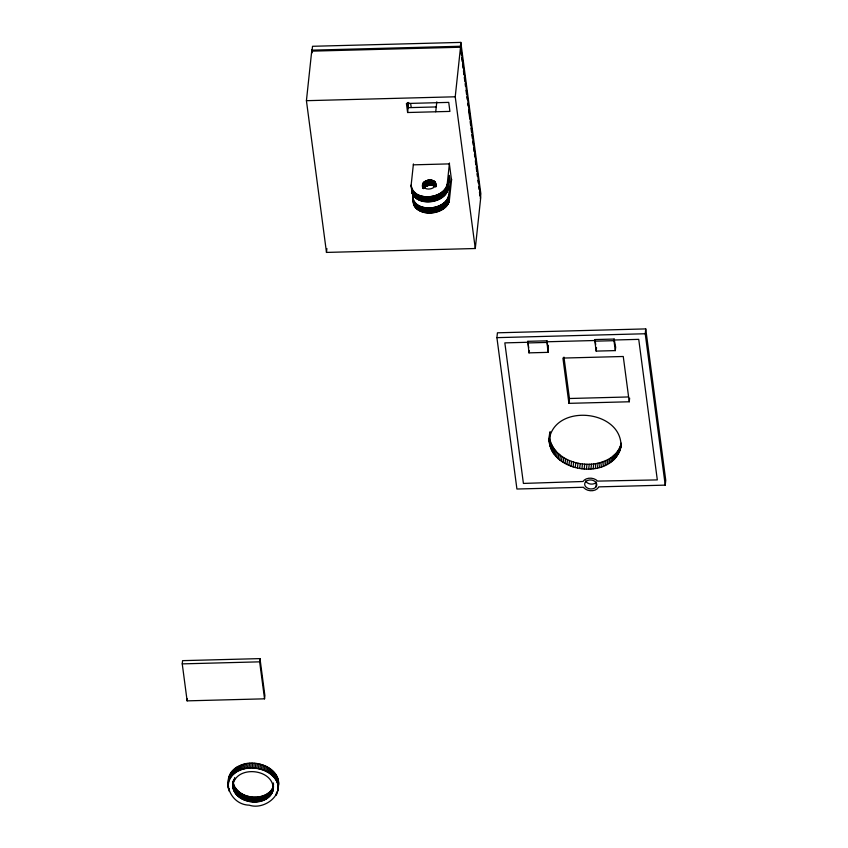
<?xml version="1.0" encoding="UTF-8"?>
<svg xmlns="http://www.w3.org/2000/svg" width="848" height="848" viewBox="0 0 848 848"><rect width="100%" height="100%" fill="white"/><g stroke="black" fill="none" stroke-linecap="round" stroke-linejoin="round"><path stroke-width="1.27" d="M422.58 184.716C423.3 191.107 434.907 190.037 435.83 184.154C434.388 176.628 419.092 180.285 422.993 188.32M449.472 162.996L447.225 184.069C443.886 199.534 413.146 202.248 411.163 185.012L413.421 163.94M411.789 190.662C414.81 207.272 444.458 204.368 447.892 189.125L449.355 175.398L450.171 181.536L448.698 195.252C445.529 211.767 410.708 213.187 412.912 193.704M413.315 201.252C415.287 218.487 446.027 215.774 449.366 200.308L451.624 179.235M227.964 785.131C230.963 764.96 260.654 763.465 272.855 776.217C288.649 791.173 265.753 810.858 249.259 805.165C227.487 804.688 218.848 773.206 240.705 765.288C255.863 758.186 283.19 768.691 277.752 788.28M232.797 785.46C235.829 764.737 273.734 768.415 273.289 789.149C268.562 810.55 227.783 803.48 233.253 780.881M549.165 439.783C554.55 403.033 621.796 409.552 621.001 446.334C612.648 484.335 540.07 471.711 550.087 431.6M548.126 352.355L548.009 345.359L548.126 352.355L528.982 352.863L527.838 341.32L546.949 340.822L547.787 347.139M182.246 663.878L182.585 660.645L259.997 658.61L264.883 695.604L264.544 698.826L187.132 700.861L182.246 663.878L259.647 661.843L259.997 658.61M187.132 700.861L187.366 698.71M227.964 786.308L229.045 776.81M228.07 787.485L228.589 782.64M228.918 780.531L229.437 775.687M228.282 788.661L228.536 786.244M229.395 779.439L229.914 774.595M229.967 778.369L230.486 773.524M228.981 790.993L229.236 788.566M230.635 777.33L231.154 772.486M231.387 776.333L231.907 771.489M232.235 775.379L232.744 770.535M233.158 774.468L233.666 769.624M232.797 786.403L233.274 781.156M234.154 773.599L234.673 768.754M232.882 787.357L233.317 781.57M233.56 781.75L233.825 779.323M306.425 100.689L311.82 50.159L460.623 46.248L480.689 197.976L475.283 248.517L326.48 252.418L306.425 100.689L455.228 96.789L460.623 46.248M233.052 788.311L233.401 782.513M233.295 789.255L233.571 783.467M234.419 779.99L234.673 777.574M235.225 772.793L235.744 767.949M233.613 790.188L233.815 784.411M234.016 791.11L234.133 785.343M236.369 772.04L236.889 767.196M234.493 792.021L234.536 786.266M235.044 792.901L235.553 788.057L235.013 787.177M237.588 771.341L238.108 766.497M235.659 793.76L236.179 788.916L235.553 788.057M236.348 794.597L236.868 789.753L236.179 788.916M238.86 770.705L239.38 765.861M237.101 795.403L237.62 790.559L236.868 789.753M240.185 770.132L240.705 765.288M237.917 796.166L238.436 791.322L237.62 790.559M241.563 769.624L242.083 764.779M238.797 796.897L239.316 792.053L238.436 791.322M239.73 797.586L240.249 792.753L239.316 792.053M242.994 769.189L243.514 764.345M240.715 798.244L241.235 793.399L240.249 792.753M244.457 768.818L244.977 763.974M241.754 798.848L242.263 794.004L241.235 793.399M245.952 768.521L246.471 763.677M242.825 799.399L243.344 794.555L242.263 794.004M243.948 799.908L244.468 795.064L243.344 794.555M247.478 768.299L247.998 763.454M245.104 800.364L245.623 795.519L244.468 795.064M249.036 768.14L249.545 763.295M246.291 800.766L246.81 795.922L245.623 795.519M250.595 768.065L251.114 763.221M247.51 801.116L248.029 796.272L246.81 795.922M252.174 768.065L252.693 763.221M248.74 801.413L249.259 796.569L248.029 796.272M250.001 801.646L250.51 796.802L249.259 796.569M253.753 768.129L254.273 763.285M251.262 801.816L251.782 796.972L250.51 796.802M255.322 768.277L255.842 763.433M252.534 801.932L253.054 797.088C261.025 797.703 270.713 794.406 273.416 786.17M256.891 768.489L257.41 763.645M253.806 801.985L254.326 797.141M258.449 768.786L258.958 763.942M255.078 801.985L255.598 797.141M256.35 801.922L256.859 797.078M259.976 769.147L260.495 764.302M257.601 801.795L258.11 796.961M261.481 769.571L262 764.726M258.831 801.614L259.35 796.77M262.954 770.069L263.463 765.225M260.039 801.381L260.559 796.537M264.385 770.631L264.894 765.786M261.226 801.084L261.746 796.24M262.371 800.724L262.891 795.88M265.763 771.267L266.283 766.422M263.484 800.321L264.004 795.477M267.109 771.956L267.618 767.111M264.565 799.855L265.074 795.011M265.594 799.346L266.102 794.502M268.381 772.698L268.901 767.853M266.569 798.784L267.088 793.94M269.611 773.503L270.12 768.659M267.491 798.169L268.01 793.325M270.766 774.362L271.275 769.518M326.48 252.418L326.893 248.538M268.36 797.512L268.88 792.668M269.166 796.823L269.685 791.979M271.848 775.273L272.367 770.429M269.918 796.081L270.427 791.237M270.597 795.307L271.106 790.463M272.855 776.217L273.374 771.383M271.201 794.502L271.72 789.658M271.742 793.664L272.261 788.82M273.798 777.213L274.307 772.369M272.197 792.806L272.717 787.962M273.109 785.354L273.363 782.927M272.59 791.915L273.109 787.071M272.897 791.014L273.533 783.881M273.13 790.082L273.522 786.456M274.646 778.252L275.165 773.408M275.409 779.312L275.929 774.468M276.088 780.404L276.607 775.56M276.681 781.527L277.201 776.683M277.169 782.672L277.688 777.828M276.183 795.297L276.437 792.869M277.572 783.828L278.091 778.983M276.755 794.226L277.02 791.809M277.879 784.994L278.398 780.149M278.08 786.17L278.6 781.326M277.752 790.792L278.706 782.513M277.911 790.866L278.716 783.69M407.612 112.519L406.415 103.498L448.73 102.385L449.917 111.406L407.612 112.519L408.683 102.46M435.734 111.777L436.794 101.866M460.835 42.4L460.326 47.244L312 51.134L312.52 46.29L460.835 42.4L480.848 193.768L480.339 198.612M496.907 337.652L497.426 332.808L645.741 328.907L665.754 480.286L665.235 485.13L598.667 486.869L598.434 487.42A8.48 6.286 6.1 0 1 583.859 487.801L583.488 487.271L516.92 489.02L496.907 337.652L645.233 333.752L645.741 328.907M528.982 352.863L529.226 350.606M547.649 348.751L546.949 340.822M549.175 441.469L549.684 434.939M549.981 434.801L550.246 432.385M549.324 443.154L549.695 436.625M549.621 444.85L549.843 438.31M550.055 446.525L550.14 440.006M550.628 448.179L551.147 443.334L550.575 441.681M551.338 449.811L551.857 444.967L551.147 443.334M552.175 451.422L552.695 446.578L551.857 444.967M553.15 452.991L553.67 448.147L552.695 446.578M554.253 454.517L554.772 449.673L553.67 448.147M555.472 455.991L555.991 451.147L554.772 449.673M556.807 457.422L557.327 452.578L555.991 451.147M558.26 458.779L558.779 453.934L557.327 452.578M559.818 460.082L560.327 455.238L558.779 453.934M561.471 461.301L561.991 456.457L560.327 455.238M629.64 398.136L629.248 401.772L568.913 403.351L569.432 398.507L563.952 357.103M563.22 462.457L563.74 457.613L561.991 456.457M565.054 463.527L565.574 458.683L563.74 457.613M566.973 464.524L567.482 459.68L565.574 458.683M568.955 465.425L569.474 460.581L567.482 459.68M571.001 466.23L571.52 461.386L569.474 460.581M573.11 466.941L573.63 462.096L571.52 461.386M575.262 467.555L575.781 462.711L573.63 462.096M577.456 468.075L577.976 463.231L575.781 462.711M579.682 468.488L580.202 463.644L577.976 463.231M594.861 341.172L595.031 339.56L614.143 339.062L615.659 347.203L615.288 350.606L596.176 351.104L594.861 341.172L613.973 340.673L614.143 339.062M581.929 468.796L582.449 463.962L580.202 463.644M596.176 351.104L596.536 347.712M584.187 469.008L584.707 464.163C599.303 465.372 617.492 458.821 621.245 443.154M586.445 469.103L586.964 464.259M588.703 469.103L589.222 464.259M590.939 468.986L591.459 464.142M593.165 468.774L593.685 463.93M595.349 468.446L595.868 463.602M597.501 468.022L598.02 463.178M595.911 486.943L596.43 482.099L595.921 482.692A6.053 4.494 6.1 0 1 587.42 482.915L586.339 482.003A6.053 4.494 6.1 0 1 585.597 480.933M599.6 467.492L600.108 462.648M601.635 466.866L602.154 462.022M603.617 466.146L604.136 461.301M605.514 465.319L606.034 460.475M607.338 464.407L607.857 459.563M609.076 463.411L609.595 458.567M610.719 462.33L611.238 457.485M612.256 461.174L612.775 456.33M613.687 459.934L614.206 455.09M615.012 458.63L615.531 453.786M616.21 457.263L616.729 452.419M617.291 455.832L617.81 450.988M618.245 454.348L618.764 449.504M619.072 452.811L619.591 447.967M619.761 451.242L620.28 446.398M620.312 449.631L620.831 444.787M620.725 447.988L621.118 444.363M228.759 777.955L228.483 781.464M423.555 188.68L425.516 186.581L429.035 185.267L432.533 185.352L435.459 186.804L434.791 181.758M436.254 106.933L408.132 107.675L407.443 102.523M413.326 164.841L449.376 163.887L451.528 180.126M447.596 181.599L450.171 181.536M528.463 342.253L504.836 342.878L523.407 483.424L583.032 481.494A8.48 6.286 6.1 0 1 597.596 481.113L657.317 479.904L638.735 339.359L613.793 340.016M546.843 341.776L595.413 340.493M527.668 342.942L546.78 342.433M569.432 398.507L628.453 396.959M582.449 463.962L584.707 464.163M251.782 796.972L253.054 797.088M613.973 340.673L615.288 350.606M645.233 333.752L665.235 485.13M629.248 401.772L623.259 356.489L562.924 358.068L568.913 403.351M595.031 339.56L595.699 344.617M527.838 341.32L528.675 347.638M460.835 51.156L461.354 55.078M461.704 57.685L462.224 61.597M462.563 64.204L463.082 68.126M463.432 70.734L463.941 74.645M464.291 77.253L464.81 81.175M465.149 83.782L465.499 86.39M466.018 90.301L466.538 94.223M466.877 96.831L467.227 99.439M467.736 103.35L468.085 105.968M468.605 109.88L469.813 119.017M470.152 121.624L470.672 125.536M471.022 128.143L471.541 132.065M471.88 134.673L472.4 138.584M472.739 141.192L473.258 145.114M473.608 147.722L474.127 151.633M474.467 154.251L474.816 156.859M475.336 160.77L475.845 164.682M476.194 167.3L476.714 171.211M477.053 173.819L477.403 176.426M477.922 180.348L478.261 182.956M478.781 186.867L479.131 189.475M479.47 192.093L479.989 196.005M455.228 96.789L475.283 248.517M447.225 184.069L447.892 189.125M448.698 195.252L449.366 200.308M447.14 184.663L447.808 189.719M448.613 195.846L449.281 200.902M447.013 185.256L447.68 190.312M448.486 196.45L449.154 201.495M446.843 185.85L447.511 190.906M448.316 197.033L448.984 202.089M446.631 186.443L447.299 191.489M448.104 197.626L448.772 202.683M446.366 187.026L447.034 192.083M447.85 198.209L448.518 203.266M446.069 187.609L446.737 192.655M447.553 198.792L448.221 203.838M445.741 188.182L446.408 193.227M447.214 199.365L447.882 204.41M445.359 188.744L446.027 193.789M446.832 199.927L447.5 204.972M444.935 189.295L445.603 194.34M446.419 200.478L447.087 205.534M444.479 189.835L445.158 194.881M445.963 201.018L446.631 206.075M443.992 190.365L444.659 195.411M445.476 201.548L446.143 206.605M443.462 190.874L444.129 195.93M444.946 202.068L445.613 207.113M442.91 191.372L443.578 196.429M444.384 202.566L445.052 207.612M442.317 191.86L442.985 196.916M443.79 203.043L444.458 208.099M441.681 192.326L442.349 197.372M443.165 203.509L443.833 208.566M441.024 192.772L441.691 197.817M442.508 203.955L443.175 209.011M440.345 193.196L441.013 198.252M441.819 204.379L442.486 209.435M439.635 193.609L440.303 198.655M441.108 204.792L441.776 209.838M438.893 193.991L439.561 199.036M440.377 205.174L441.045 210.23M438.14 194.351L438.808 199.397M439.614 205.534L440.282 210.59M437.356 194.69L438.024 199.736M438.829 205.873L439.497 210.919M435.586 182.882L436.158 186.677M435.374 182.49L435.989 186.475M435.119 182.108L435.755 186.083M434.96 181.928L435.459 185.723M436.55 194.998L437.218 200.054M438.034 206.181L438.702 211.237M434.611 181.589L435.278 186.645M434.42 181.43L435.088 186.486M434.208 181.281L434.876 186.327M433.985 181.133L434.653 186.189M433.763 180.995L434.43 186.051M435.734 195.284L436.402 200.34M437.218 206.477L437.886 211.523M433.519 180.868L434.187 185.924M433.264 180.751L433.932 185.807M432.999 180.645L433.667 185.691M434.897 195.549L435.565 200.605M436.381 206.732L437.049 211.788M432.734 180.539L433.402 185.595M432.448 180.454L433.116 185.5M432.162 180.37L432.83 185.426M434.049 195.782L434.717 200.838M435.533 206.976L436.201 212.021M431.865 180.295L432.533 185.352M431.568 180.242L432.236 185.288M431.261 180.189L431.929 185.246M433.19 195.994L433.858 201.05M434.664 207.177L435.331 212.233M430.954 180.147L431.621 185.203M430.636 180.126L431.303 185.171M430.318 180.105L430.985 185.161M432.321 196.174L432.989 201.23M433.794 207.357L434.462 212.413M429.989 180.094L430.657 185.15M429.671 180.105L430.339 185.15M429.342 180.115L430.01 185.161M431.441 196.323L432.109 201.379M432.925 207.516L433.593 212.562M429.014 180.136L429.682 185.193M428.696 180.168L429.364 185.224M428.367 180.221L429.035 185.267M430.561 196.45L431.229 201.506M432.035 207.643L432.703 212.689M428.049 180.274L428.717 185.33M427.731 180.338L428.399 185.394M427.413 180.423L428.081 185.468M429.671 196.545L430.339 201.601M431.155 207.739L431.823 212.784M427.106 180.507L427.774 185.553M426.798 180.603L427.466 185.648M428.791 196.619L429.459 201.665M430.265 207.802L430.932 212.848M426.491 180.709L427.159 185.754M426.205 180.825L426.873 185.871M425.919 180.942L426.586 185.998M427.901 196.651L428.569 201.707M429.374 207.834L430.042 212.89M425.632 181.08L426.3 186.125M425.367 181.218L426.035 186.274M425.102 181.366L425.77 186.422M424.848 181.525L425.516 186.581M427.021 196.662L427.689 201.718M428.494 207.845L429.162 212.901M424.615 181.684L425.283 186.74M424.382 181.864L425.049 186.91M426.141 196.641L426.809 201.697M427.615 207.824L428.282 212.88M424.159 182.034L424.827 187.09M423.958 182.225L424.625 187.27M423.767 182.405L424.435 187.461M423.587 182.606L424.254 187.652M423.417 182.797L424.085 187.853M425.272 196.588L425.94 201.644M426.745 207.781L427.413 212.827M423.258 183.009L423.926 188.055M423.12 183.21L423.788 188.267M423.004 183.422L423.671 188.468M422.887 183.634L423.396 187.419M422.792 183.846L423.216 187.853M424.413 196.513L425.081 201.559M425.887 207.696L426.555 212.753M422.654 184.281L423.11 188.288M423.555 196.407L424.223 201.453M425.039 207.59L425.707 212.647M410.676 103.573L411.195 107.473M422.728 196.27L423.396 201.315M424.201 207.453L424.869 212.509M421.901 196.1L422.569 201.156M423.385 207.294L424.053 212.339M421.096 195.909L421.763 200.965M422.58 207.103L423.247 212.148M420.311 195.697L420.979 200.743M421.795 206.88L422.463 211.926M419.559 195.443L420.226 200.499M421.032 206.626L421.7 211.682M418.817 195.178L419.484 200.223M420.29 206.361L420.958 211.406M418.106 194.87L418.774 199.927M419.58 206.064L420.248 211.11M417.417 194.552L418.085 199.598M418.891 205.735L419.559 210.792M416.76 194.203L417.428 199.259M418.234 205.386L418.901 210.442M416.124 193.832L416.792 198.888M417.608 205.015L418.276 210.071M415.531 193.439L416.198 198.496M417.015 204.622L417.682 209.679M414.969 193.026L415.637 198.082M416.442 204.209L417.11 209.265M414.439 192.591L415.107 197.648M415.912 203.774L416.58 208.831M413.941 192.136L414.608 197.192M415.425 203.319L416.092 208.375M413.485 191.669L414.153 196.715M414.958 202.852L415.626 207.898M413.061 191.171L413.729 196.227M414.545 202.365L415.213 207.41M412.69 190.673L413.358 195.718M414.163 201.856L414.831 206.901M412.34 190.153L413.008 195.199M413.824 201.336L414.492 206.382M412.043 189.613L412.711 194.669M413.517 200.796L414.184 205.852M411.778 189.072L412.446 194.118M413.262 200.255L413.93 205.311M411.163 185.012L412.234 193.567M412.647 196.206L413.707 204.75M411.121 185.606L412.064 192.994M412.605 196.8L413.538 204.177M311.82 50.159L312.17 52.777M259.647 661.843L264.544 698.826M586.063 481.378L585.226 482.342A6.053 4.494 6.1 0 0 585.82 486.847L586.901 487.759A6.053 4.494 6.1 0 0 595.402 487.536L596.239 486.572A6.053 4.494 6.1 0 0 595.635 482.067L594.565 481.155A6.053 4.494 6.1 0 0 586.063 481.378"/></g></svg>
